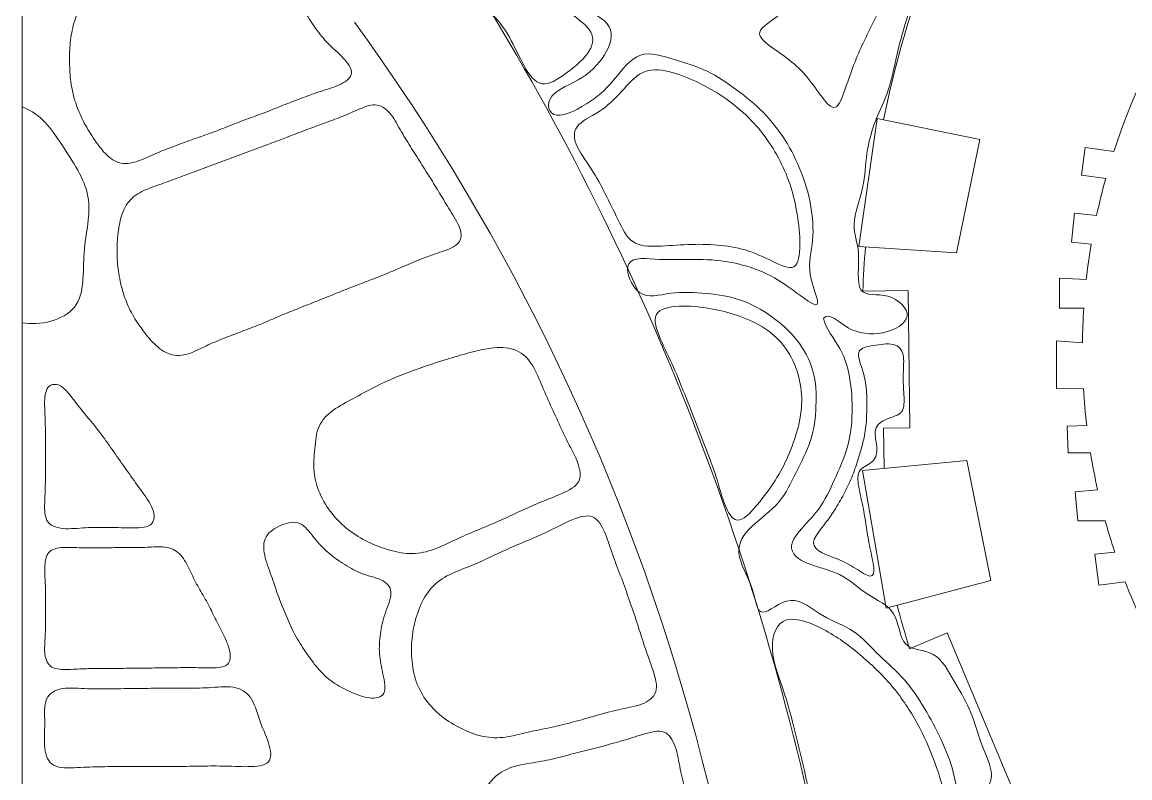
# Model space of a CAD drawing. Header units: inches. Extents: x 36 to 189, y -75 to 56.
# Drawn here: x 36.25 to 47.25, y -53.59 to -46.09 of the extents above; entities that cross this region are included whole.
import ezdxf

# ---------------------------------------------------------------- set-up
doc = ezdxf.new("R2010")
doc.units = ezdxf.units.IN
for name, color, linetype, lineweight in [('01_ORIGINAL_CAD', 7, 'Continuous', 20), ('02_APPROVED_PDF_OUTLINES', 7, 'Continuous', 15), ('04_APPROVED_PERIMETER', 7, 'Continuous', 15), ('10_EXTENSION_MASSES', 7, 'Continuous', 15), ('15_NEIGHBOURHOOD_CIRCULATION', 7, 'Continuous', 13)]:
    doc.layers.add(name, color=color, linetype=linetype, lineweight=lineweight)

# ---------------------------------------------------------------- blocks, each defined once
blk = doc.blocks.new('OPTION_07_SCALES')
at = {"layer": '01_ORIGINAL_CAD'}
blk.add_line((36.248, 17.906), (36.248, 55.9), dxfattribs=at)
for points in [[(44.283, 37.084, 0.090917), (40.931, 45.968, -0.652582), (40.931, 49.011, -0.158741), (45.004, 48.425, -0.098355), (47.824, 46.203), (47.755, 46.078)], [(47.087, 44.63, -0.062406), (47.763, 46.073), (45.572, 47.29, 0.058367), (44.801, 44.944, 0.058367)], [(46.916, 43.993, -0.01479), (47.006, 44.362, -0.01479)], [(44.621, 43.68, 0.010358), (44.595, 43.241)], [(46.813, 43.357, -0.013879), (46.862, 43.709)], [(46.775, 42.728, -0.013523), (46.789, 43.074, -0.013523)], [(46.818, 41.908, -0.014342), (46.786, 42.274)], [(46.926, 41.27, -0.014645), (46.856, 41.638)], [(47.096, 40.651, -0.012679), (47.002, 40.962)], [(48.142, 39.35), (48.13, 39.649), (47.57, 39.561, -0.034306), (47.2, 40.358, -0.034306)], [(44.936, 40.124, 0.010564), (45.059, 39.693, 0.010564)]]:
    blk.add_lwpolyline(points, format="xyb", dxfattribs=at)
for points in [[(45.757, 44.748), (44.738, 44.957), (44.556, 43.684), (45.524, 43.622)], [(45.629, 41.562), (44.593, 41.461), (44.828, 40.095), (45.865, 40.369)]]:
    blk.add_lwpolyline(points, close=True, dxfattribs=at)
for points in [[(47.087, 44.63), (46.802, 44.667), (46.766, 44.393), (47.006, 44.362)], [(46.916, 43.993), (46.696, 44.016), (46.666, 43.73), (46.862, 43.709)], [(46.813, 43.357), (46.546, 43.371), (46.546, 43.074), (46.789, 43.074)], [(45.044, 43.247), (44.595, 43.241)], [(44.807, 41.482), (44.799, 41.881), (45.061, 41.886), (45.044, 43.247)], [(46.775, 42.728), (46.519, 42.748), (46.519, 42.277), (46.786, 42.274)], [(46.818, 41.908), (46.625, 41.902), (46.633, 41.638), (46.856, 41.638)], [(46.926, 41.27), (46.702, 41.249), (46.728, 40.961), (47.002, 40.962)], [(47.096, 40.651), (46.9, 40.63)], [(46.9, 40.63), (46.939, 40.324), (47.2, 40.358)], [(46.075, 38.317), (45.433, 39.849), (45.059, 39.693)]]:
    blk.add_lwpolyline(points, dxfattribs=at)
blk.add_arc((22.064, 33.195), 21.619, 354.0583, 36.0319, dxfattribs=at)
at = {"layer": '02_APPROVED_PDF_OUTLINES'}
for points, knots in [([(42.582, 48.458), (42.545, 48.503), (42.542, 48.59), (42.567, 48.653), (42.591, 48.715), (42.643, 48.754), (42.712, 48.763), (42.781, 48.772), (42.868, 48.753), (42.951, 48.738), (43.034, 48.723), (43.112, 48.713), (43.19, 48.701), (43.268, 48.689), (43.344, 48.675), (43.421, 48.659), (43.497, 48.643), (43.573, 48.626), (43.649, 48.606), (43.725, 48.587), (43.799, 48.566), (43.874, 48.543), (43.948, 48.521), (44.022, 48.497), (44.095, 48.472), (44.169, 48.446), (44.242, 48.419), (44.313, 48.389), (44.385, 48.36), (44.456, 48.327), (44.525, 48.292), (44.595, 48.257), (44.663, 48.219), (44.731, 48.178), (44.799, 48.138), (44.866, 48.095), (44.926, 48.044), (44.987, 47.994), (45.042, 47.936), (45.086, 47.871), (45.129, 47.806), (45.162, 47.734), (45.183, 47.659), (45.204, 47.584), (45.214, 47.505), (45.216, 47.427), (45.218, 47.349), (45.213, 47.271), (45.202, 47.193), (45.191, 47.115), (45.173, 47.038), (45.152, 46.963), (45.132, 46.888), (45.107, 46.814), (45.08, 46.741), (45.053, 46.668), (45.025, 46.596), (44.994, 46.524), (44.963, 46.453), (44.931, 46.382), (44.897, 46.311), (44.863, 46.241), (44.827, 46.171), (44.792, 46.101), (44.757, 46.03), (44.723, 45.96), (44.688, 45.89), (44.653, 45.82), (44.618, 45.749), (44.586, 45.679), (44.554, 45.609), (44.524, 45.54), (44.496, 45.464), (44.468, 45.389), (44.441, 45.309), (44.414, 45.232), (44.387, 45.155), (44.359, 45.082), (44.322, 45.069), (44.286, 45.055), (44.241, 45.102), (44.194, 45.163), (44.146, 45.224), (44.096, 45.3), (44.043, 45.365), (43.99, 45.43), (43.933, 45.484), (43.867, 45.536), (43.8, 45.587), (43.724, 45.637), (43.664, 45.682), (43.604, 45.728), (43.56, 45.771), (43.571, 45.814), (43.583, 45.857), (43.651, 45.9), (43.718, 45.95), (43.785, 46), (43.851, 46.057), (43.907, 46.117), (43.963, 46.178), (44.009, 46.242), (44.051, 46.309), (44.092, 46.376), (44.128, 46.446), (44.158, 46.517), (44.189, 46.589), (44.213, 46.663), (44.233, 46.739), (44.252, 46.815), (44.266, 46.892), (44.274, 46.973), (44.281, 47.053), (44.282, 47.136), (44.276, 47.217), (44.27, 47.298), (44.257, 47.376), (44.238, 47.452), (44.218, 47.528), (44.193, 47.601), (44.16, 47.672), (44.127, 47.743), (44.087, 47.81), (44.04, 47.875), (43.992, 47.94), (43.938, 48.001), (43.877, 48.055), (43.817, 48.109), (43.752, 48.155), (43.684, 48.196), (43.616, 48.236), (43.546, 48.271), (43.474, 48.3), (43.402, 48.329), (43.328, 48.353), (43.253, 48.371), (43.177, 48.39), (43.099, 48.402), (43.017, 48.408), (42.935, 48.413), (42.848, 48.412), (42.769, 48.412), (42.69, 48.412), (42.619, 48.414), (42.582, 48.458)], [0, 0, 0, 0, 0.020833, 0.020833, 0.020833, 0.041667, 0.041667, 0.041667, 0.0625, 0.0625, 0.0625, 0.083333, 0.083333, 0.083333, 0.104167, 0.104167, 0.104167, 0.125, 0.125, 0.125, 0.145833, 0.145833, 0.145833, 0.166667, 0.166667, 0.166667, 0.1875, 0.1875, 0.1875, 0.208333, 0.208333, 0.208333, 0.229167, 0.229167, 0.229167, 0.25, 0.25, 0.25, 0.270833, 0.270833, 0.270833, 0.291667, 0.291667, 0.291667, 0.3125, 0.3125, 0.3125, 0.333333, 0.333333, 0.333333, 0.354167, 0.354167, 0.354167, 0.375, 0.375, 0.375, 0.395833, 0.395833, 0.395833, 0.416667, 0.416667, 0.416667, 0.4375, 0.4375, 0.4375, 0.458333, 0.458333, 0.458333, 0.479167, 0.479167, 0.479167, 0.5, 0.5, 0.5, 0.520833, 0.520833, 0.520833, 0.541667, 0.541667, 0.541667, 0.5625, 0.5625, 0.5625, 0.583333, 0.583333, 0.583333, 0.604167, 0.604167, 0.604167, 0.625, 0.625, 0.625, 0.645833, 0.645833, 0.645833, 0.666667, 0.666667, 0.666667, 0.6875, 0.6875, 0.6875, 0.708333, 0.708333, 0.708333, 0.729167, 0.729167, 0.729167, 0.75, 0.75, 0.75, 0.770833, 0.770833, 0.770833, 0.791667, 0.791667, 0.791667, 0.8125, 0.8125, 0.8125, 0.833333, 0.833333, 0.833333, 0.854167, 0.854167, 0.854167, 0.875, 0.875, 0.875, 0.895833, 0.895833, 0.895833, 0.916667, 0.916667, 0.916667, 0.9375, 0.9375, 0.9375, 0.958333, 0.958333, 0.958333, 0.979167, 0.979167, 0.979167, 1, 1, 1, 1]), ([(40.291, 46.567), (40.312, 46.608), (40.416, 46.606), (40.521, 46.609), (40.627, 46.612), (40.733, 46.619), (40.835, 46.64), (40.937, 46.661), (41.036, 46.696), (41.11, 46.68), (41.185, 46.663), (41.235, 46.594), (41.283, 46.513), (41.332, 46.431), (41.378, 46.337), (41.436, 46.255), (41.495, 46.172), (41.565, 46.101), (41.649, 46.034), (41.732, 45.968), (41.829, 45.906), (41.878, 45.839), (41.926, 45.773), (41.926, 45.702), (41.879, 45.628), (41.833, 45.553), (41.741, 45.474), (41.652, 45.408), (41.564, 45.342), (41.479, 45.288), (41.408, 45.301), (41.338, 45.313), (41.281, 45.39), (41.231, 45.48), (41.181, 45.57), (41.136, 45.672), (41.086, 45.763), (41.035, 45.854), (40.977, 45.934), (40.904, 45.997), (40.831, 46.059), (40.742, 46.104), (40.654, 46.162), (40.566, 46.22), (40.48, 46.29), (40.406, 46.367), (40.332, 46.444), (40.27, 46.527), (40.291, 46.567)], [0, 0, 0, 0, 0.0625, 0.0625, 0.0625, 0.125, 0.125, 0.125, 0.1875, 0.1875, 0.1875, 0.25, 0.25, 0.25, 0.3125, 0.3125, 0.3125, 0.375, 0.375, 0.375, 0.4375, 0.4375, 0.4375, 0.5, 0.5, 0.5, 0.5625, 0.5625, 0.5625, 0.625, 0.625, 0.625, 0.6875, 0.6875, 0.6875, 0.75, 0.75, 0.75, 0.8125, 0.8125, 0.8125, 0.875, 0.875, 0.875, 0.9375, 0.9375, 0.9375, 1, 1, 1, 1]), ([(42.435, 45.423), (42.515, 45.452), (42.61, 45.439), (42.701, 45.413), (42.793, 45.388), (42.881, 45.351), (42.966, 45.31), (43.05, 45.269), (43.13, 45.224), (43.208, 45.171), (43.286, 45.118), (43.361, 45.057), (43.432, 44.991), (43.502, 44.924), (43.568, 44.851), (43.625, 44.774), (43.682, 44.698), (43.731, 44.617), (43.773, 44.534), (43.816, 44.451), (43.852, 44.364), (43.88, 44.277), (43.908, 44.19), (43.927, 44.102), (43.943, 44.005), (43.959, 43.908), (43.971, 43.802), (43.97, 43.703), (43.97, 43.604), (43.957, 43.51), (43.91, 43.484), (43.863, 43.458), (43.782, 43.498), (43.696, 43.54), (43.61, 43.581), (43.519, 43.623), (43.428, 43.651), (43.337, 43.678), (43.245, 43.691), (43.151, 43.699), (43.056, 43.707), (42.958, 43.709), (42.858, 43.705), (42.758, 43.702), (42.655, 43.691), (42.559, 43.688), (42.464, 43.685), (42.376, 43.688), (42.311, 43.734), (42.246, 43.78), (42.204, 43.867), (42.162, 43.954), (42.121, 44.041), (42.079, 44.126), (42.037, 44.209), (41.995, 44.292), (41.952, 44.372), (41.898, 44.456), (41.844, 44.539), (41.779, 44.626), (41.749, 44.701), (41.719, 44.777), (41.724, 44.842), (41.776, 44.895), (41.828, 44.948), (41.926, 44.989), (42.008, 45.047), (42.091, 45.105), (42.158, 45.18), (42.224, 45.252), (42.29, 45.325), (42.356, 45.395), (42.435, 45.423)], [0, 0, 0, 0, 0.041667, 0.041667, 0.041667, 0.083333, 0.083333, 0.083333, 0.125, 0.125, 0.125, 0.166667, 0.166667, 0.166667, 0.208333, 0.208333, 0.208333, 0.25, 0.25, 0.25, 0.291667, 0.291667, 0.291667, 0.333333, 0.333333, 0.333333, 0.375, 0.375, 0.375, 0.416667, 0.416667, 0.416667, 0.458333, 0.458333, 0.458333, 0.5, 0.5, 0.5, 0.541667, 0.541667, 0.541667, 0.583333, 0.583333, 0.583333, 0.625, 0.625, 0.625, 0.666667, 0.666667, 0.666667, 0.708333, 0.708333, 0.708333, 0.75, 0.75, 0.75, 0.791667, 0.791667, 0.791667, 0.833333, 0.833333, 0.833333, 0.875, 0.875, 0.875, 0.916667, 0.916667, 0.916667, 0.958333, 0.958333, 0.958333, 1, 1, 1, 1]), ([(42.545, 43.011), (42.576, 43.068), (42.671, 43.088), (42.771, 43.093), (42.87, 43.097), (42.974, 43.086), (43.069, 43.07), (43.165, 43.054), (43.252, 43.033), (43.339, 43.004), (43.426, 42.975), (43.512, 42.939), (43.593, 42.89), (43.673, 42.84), (43.748, 42.777), (43.807, 42.704), (43.865, 42.63), (43.909, 42.546), (43.939, 42.457), (43.969, 42.368), (43.986, 42.275), (43.988, 42.182), (43.99, 42.088), (43.977, 41.994), (43.955, 41.903), (43.933, 41.812), (43.902, 41.723), (43.867, 41.638), (43.831, 41.553), (43.791, 41.471), (43.742, 41.392), (43.694, 41.312), (43.637, 41.233), (43.571, 41.152), (43.505, 41.07), (43.43, 40.984), (43.37, 40.971), (43.311, 40.958), (43.269, 41.018), (43.233, 41.102), (43.198, 41.187), (43.17, 41.297), (43.139, 41.396), (43.108, 41.495), (43.074, 41.583), (43.039, 41.672), (43.004, 41.762), (42.969, 41.854), (42.933, 41.946), (42.898, 42.037), (42.862, 42.129), (42.826, 42.219), (42.79, 42.31), (42.755, 42.398), (42.714, 42.489), (42.673, 42.58), (42.626, 42.673), (42.586, 42.767), (42.546, 42.86), (42.513, 42.954), (42.545, 43.011)], [0, 0, 0, 0, 0.05, 0.05, 0.05, 0.1, 0.1, 0.1, 0.15, 0.15, 0.15, 0.2, 0.2, 0.2, 0.25, 0.25, 0.25, 0.3, 0.3, 0.3, 0.35, 0.35, 0.35, 0.4, 0.4, 0.4, 0.45, 0.45, 0.45, 0.5, 0.5, 0.5, 0.55, 0.55, 0.55, 0.6, 0.6, 0.6, 0.65, 0.65, 0.65, 0.7, 0.7, 0.7, 0.75, 0.75, 0.75, 0.8, 0.8, 0.8, 0.85, 0.85, 0.85, 0.9, 0.9, 0.9, 0.95, 0.95, 0.95, 1, 1, 1, 1]), ([(44.56, 42.645), (44.578, 42.679), (44.633, 42.692), (44.699, 42.703), (44.765, 42.714), (44.841, 42.725), (44.896, 42.712), (44.95, 42.699), (44.982, 42.664), (44.994, 42.611), (45.006, 42.558), (44.998, 42.486), (44.996, 42.417), (44.995, 42.347), (44.999, 42.28), (45.003, 42.213), (45.006, 42.146), (45.009, 42.081), (44.98, 42.043), (44.951, 42.006), (44.89, 41.996), (44.835, 41.974), (44.781, 41.953), (44.734, 41.92), (44.721, 41.865), (44.709, 41.81), (44.732, 41.735), (44.734, 41.675), (44.737, 41.616), (44.718, 41.574), (44.68, 41.543), (44.642, 41.512), (44.583, 41.493), (44.559, 41.45), (44.535, 41.408), (44.546, 41.342), (44.559, 41.276), (44.572, 41.209), (44.588, 41.143), (44.6, 41.079), (44.612, 41.015), (44.622, 40.953), (44.631, 40.89), (44.641, 40.828), (44.651, 40.765), (44.665, 40.696), (44.679, 40.628), (44.697, 40.553), (44.703, 40.499), (44.708, 40.445), (44.7, 40.411), (44.667, 40.414), (44.635, 40.417), (44.577, 40.457), (44.52, 40.491), (44.463, 40.526), (44.408, 40.556), (44.347, 40.581), (44.287, 40.606), (44.221, 40.627), (44.174, 40.654), (44.127, 40.682), (44.099, 40.718), (44.108, 40.762), (44.117, 40.806), (44.162, 40.859), (44.203, 40.912), (44.243, 40.964), (44.279, 41.016), (44.313, 41.068), (44.346, 41.121), (44.377, 41.173), (44.406, 41.227), (44.434, 41.281), (44.461, 41.336), (44.484, 41.393), (44.507, 41.449), (44.527, 41.507), (44.546, 41.565), (44.565, 41.623), (44.582, 41.682), (44.596, 41.742), (44.611, 41.801), (44.622, 41.862), (44.628, 41.924), (44.633, 41.987), (44.633, 42.052), (44.634, 42.117), (44.634, 42.181), (44.635, 42.245), (44.626, 42.309), (44.618, 42.372), (44.599, 42.435), (44.58, 42.495), (44.561, 42.554), (44.542, 42.61), (44.56, 42.645)], [0, 0, 0, 0, 0.03125, 0.03125, 0.03125, 0.0625, 0.0625, 0.0625, 0.09375, 0.09375, 0.09375, 0.125, 0.125, 0.125, 0.15625, 0.15625, 0.15625, 0.1875, 0.1875, 0.1875, 0.21875, 0.21875, 0.21875, 0.25, 0.25, 0.25, 0.28125, 0.28125, 0.28125, 0.3125, 0.3125, 0.3125, 0.34375, 0.34375, 0.34375, 0.375, 0.375, 0.375, 0.40625, 0.40625, 0.40625, 0.4375, 0.4375, 0.4375, 0.46875, 0.46875, 0.46875, 0.5, 0.5, 0.5, 0.53125, 0.53125, 0.53125, 0.5625, 0.5625, 0.5625, 0.59375, 0.59375, 0.59375, 0.625, 0.625, 0.625, 0.65625, 0.65625, 0.65625, 0.6875, 0.6875, 0.6875, 0.71875, 0.71875, 0.71875, 0.75, 0.75, 0.75, 0.78125, 0.78125, 0.78125, 0.8125, 0.8125, 0.8125, 0.84375, 0.84375, 0.84375, 0.875, 0.875, 0.875, 0.90625, 0.90625, 0.90625, 0.9375, 0.9375, 0.9375, 0.96875, 0.96875, 0.96875, 1, 1, 1, 1]), ([(43.838, 39.978), (43.939, 40.007), (44.092, 39.947), (44.227, 39.872), (44.362, 39.798), (44.478, 39.71), (44.588, 39.615), (44.698, 39.521), (44.802, 39.42), (44.894, 39.309), (44.986, 39.198), (45.066, 39.077), (45.135, 38.952), (45.203, 38.827), (45.261, 38.697), (45.31, 38.564), (45.358, 38.431), (45.398, 38.293), (45.431, 38.156), (45.463, 38.019), (45.488, 37.881), (45.486, 37.742), (45.485, 37.602), (45.458, 37.46), (45.429, 37.32), (45.401, 37.18), (45.37, 37.042), (45.318, 36.909), (45.266, 36.775), (45.193, 36.647), (45.095, 36.543), (44.998, 36.438), (44.876, 36.358), (44.764, 36.373), (44.652, 36.387), (44.551, 36.496), (44.478, 36.627), (44.405, 36.758), (44.361, 36.911), (44.324, 37.059), (44.287, 37.208), (44.257, 37.351), (44.228, 37.496), (44.198, 37.641), (44.17, 37.788), (44.139, 37.935), (44.108, 38.081), (44.074, 38.227), (44.04, 38.373), (44.006, 38.519), (43.971, 38.665), (43.937, 38.808), (43.902, 38.951), (43.867, 39.092), (43.818, 39.241), (43.769, 39.391), (43.705, 39.55), (43.697, 39.689), (43.689, 39.828), (43.737, 39.948), (43.838, 39.978)], [0, 0, 0, 0, 0.05, 0.05, 0.05, 0.1, 0.1, 0.1, 0.15, 0.15, 0.15, 0.2, 0.2, 0.2, 0.25, 0.25, 0.25, 0.3, 0.3, 0.3, 0.35, 0.35, 0.35, 0.4, 0.4, 0.4, 0.45, 0.45, 0.45, 0.5, 0.5, 0.5, 0.55, 0.55, 0.55, 0.6, 0.6, 0.6, 0.65, 0.65, 0.65, 0.7, 0.7, 0.7, 0.75, 0.75, 0.75, 0.8, 0.8, 0.8, 0.85, 0.85, 0.85, 0.9, 0.9, 0.9, 0.95, 0.95, 0.95, 1, 1, 1, 1])]:
    blk.add_open_spline(points, degree=3, knots=knots, dxfattribs=at)
at = {"layer": '04_APPROVED_PERIMETER'}
blk.add_open_spline([(44.204, 42.975), (44.224, 42.865), (44.31, 42.774), (44.367, 42.673), (44.425, 42.571), (44.453, 42.459), (44.47, 42.343), (44.487, 42.228), (44.493, 42.11), (44.487, 41.995), (44.482, 41.88), (44.464, 41.769), (44.429, 41.656), (44.394, 41.544), (44.341, 41.43), (44.294, 41.329), (44.247, 41.227), (44.206, 41.137), (44.126, 41.04), (44.045, 40.942), (43.926, 40.836), (43.895, 40.75), (43.864, 40.664), (43.922, 40.597), (44.02, 40.552), (44.118, 40.506), (44.256, 40.481), (44.364, 40.428), (44.473, 40.375), (44.551, 40.294), (44.644, 40.233), (44.737, 40.172), (44.844, 40.132), (44.9, 40.04), (44.955, 39.948), (44.959, 39.804), (45.021, 39.739), (45.083, 39.674), (45.202, 39.687), (45.293, 39.637), (45.383, 39.586), (45.446, 39.471), (45.506, 39.364), (45.567, 39.258), (45.626, 39.16), (45.668, 39.057), (45.711, 38.954), (45.736, 38.845), (45.78, 38.731), (45.824, 38.616), (45.887, 38.495), (45.87, 38.401), (45.853, 38.307), (45.756, 38.239), (45.722, 38.158), (45.689, 38.077), (45.718, 37.984), (45.771, 37.884), (45.823, 37.784), (45.9, 37.678), (45.962, 37.576), (46.024, 37.474), (46.072, 37.376), (46.127, 37.276), (46.182, 37.176), (46.244, 37.073), (46.308, 36.975), (46.373, 36.877), (46.441, 36.783), (46.512, 36.692), (46.582, 36.601), (46.655, 36.512), (46.724, 36.417), (46.793, 36.322), (46.858, 36.22), (46.928, 36.127), (46.998, 36.035), (47.074, 35.952), (47.173, 35.951), (47.272, 35.949), (47.394, 36.028), (47.511, 36.069), (47.627, 36.109), (47.737, 36.11), (47.849, 36.123), (47.962, 36.136), (48.075, 36.16), (48.195, 36.166), (48.314, 36.172), (48.439, 36.16), (48.549, 36.147), (48.659, 36.135), (48.755, 36.122), (48.882, 36.101), (49.008, 36.08), (49.165, 36.051), (49.211, 35.988), (49.257, 35.926), (49.191, 35.83), (49.109, 35.735), (49.027, 35.641), (48.928, 35.547), (48.828, 35.508), (48.728, 35.468), (48.626, 35.481), (48.524, 35.524), (48.421, 35.567), (48.316, 35.639), (48.209, 35.696), (48.102, 35.753), (47.993, 35.794), (47.889, 35.77), (47.784, 35.746), (47.685, 35.656), (47.58, 35.646), (47.475, 35.637), (47.363, 35.708), (47.254, 35.76), (47.144, 35.811), (47.037, 35.843), (46.924, 35.878), (46.812, 35.913), (46.694, 35.951), (46.653, 36.026), (46.612, 36.102), (46.646, 36.215), (46.608, 36.315), (46.57, 36.416), (46.459, 36.503), (46.381, 36.596), (46.302, 36.689), (46.256, 36.787), (46.198, 36.885), (46.141, 36.984), (46.072, 37.084), (46.011, 37.184), (45.951, 37.284), (45.899, 37.386), (45.844, 37.488), (45.79, 37.59), (45.732, 37.693), (45.684, 37.799), (45.636, 37.905), (45.597, 38.013), (45.569, 38.126), (45.54, 38.238), (45.521, 38.355), (45.492, 38.468), (45.462, 38.58), (45.421, 38.687), (45.372, 38.792), (45.324, 38.897), (45.267, 39), (45.208, 39.1), (45.148, 39.2), (45.084, 39.298), (45.008, 39.383), (44.932, 39.469), (44.843, 39.542), (44.759, 39.625), (44.674, 39.708), (44.594, 39.802), (44.501, 39.865), (44.408, 39.927), (44.303, 39.959), (44.197, 40.022), (44.092, 40.086), (43.987, 40.181), (43.879, 40.173), (43.77, 40.164), (43.658, 40.051), (43.599, 40.054), (43.539, 40.058), (43.533, 40.177), (43.492, 40.298), (43.45, 40.418), (43.374, 40.539), (43.365, 40.641), (43.355, 40.744), (43.411, 40.828), (43.493, 40.906), (43.574, 40.984), (43.68, 41.056), (43.757, 41.145), (43.833, 41.234), (43.88, 41.339), (43.932, 41.443), (43.984, 41.547), (44.041, 41.651), (44.076, 41.761), (44.112, 41.87), (44.125, 41.987), (44.129, 42.103), (44.134, 42.22), (44.13, 42.337), (44.099, 42.449), (44.068, 42.56), (44.011, 42.665), (43.94, 42.756), (43.868, 42.847), (43.783, 42.923), (43.687, 42.991), (43.592, 43.058), (43.487, 43.117), (43.378, 43.154), (43.27, 43.192), (43.159, 43.208), (43.042, 43.219), (42.925, 43.23), (42.802, 43.236), (42.687, 43.221), (42.572, 43.205), (42.464, 43.169), (42.379, 43.229), (42.293, 43.289), (42.231, 43.446), (42.271, 43.515), (42.31, 43.584), (42.452, 43.565), (42.577, 43.558), (42.703, 43.552), (42.812, 43.558), (42.925, 43.558), (43.038, 43.558), (43.156, 43.551), (43.272, 43.53), (43.388, 43.51), (43.503, 43.475), (43.606, 43.43), (43.709, 43.384), (43.799, 43.326), (43.902, 43.252), (44.004, 43.177), (44.12, 43.085), (44.142, 43.112), (44.164, 43.139), (44.092, 43.285), (44.072, 43.409), (44.053, 43.533), (44.085, 43.635), (44.096, 43.747), (44.107, 43.86), (44.097, 43.983), (44.076, 44.099), (44.055, 44.215), (44.022, 44.324), (43.98, 44.43), (43.937, 44.537), (43.885, 44.643), (43.823, 44.741), (43.761, 44.84), (43.688, 44.932), (43.607, 45.015), (43.526, 45.097), (43.436, 45.169), (43.342, 45.239), (43.249, 45.309), (43.151, 45.377), (43.048, 45.426), (42.945, 45.475), (42.837, 45.505), (42.722, 45.541), (42.608, 45.576), (42.486, 45.618), (42.386, 45.584), (42.286, 45.55), (42.207, 45.44), (42.134, 45.352), (42.062, 45.265), (41.998, 45.201), (41.892, 45.128), (41.786, 45.056), (41.639, 44.976), (41.555, 44.988), (41.471, 45), (41.45, 45.104), (41.507, 45.177), (41.565, 45.251), (41.7, 45.295), (41.809, 45.364), (41.918, 45.433), (42, 45.528), (42.051, 45.625), (42.101, 45.722), (42.119, 45.821), (42.057, 45.897), (41.996, 45.973), (41.853, 46.025), (41.754, 46.1), (41.654, 46.174), (41.596, 46.27), (41.534, 46.363), (41.472, 46.455), (41.407, 46.544), (41.366, 46.663), (41.325, 46.783), (41.31, 46.932), (41.25, 46.944), (41.19, 46.957), (41.086, 46.831), (40.978, 46.791), (40.87, 46.75), (40.758, 46.795), (40.637, 46.793), (40.516, 46.792), (40.386, 46.744), (40.28, 46.753), (40.173, 46.763), (40.091, 46.828), (40.039, 46.927), (39.987, 47.025), (39.967, 47.156), (39.956, 47.275), (39.945, 47.394), (39.945, 47.501), (39.954, 47.615), (39.964, 47.729), (39.983, 47.849), (40.014, 47.962), (40.045, 48.075), (40.087, 48.181), (40.144, 48.281), (40.201, 48.382), (40.273, 48.476), (40.357, 48.557), (40.44, 48.638), (40.534, 48.705), (40.635, 48.763), (40.736, 48.82), (40.843, 48.867), (40.952, 48.906), (41.062, 48.944), (41.174, 48.974), (41.287, 49.001), (41.4, 49.029), (41.514, 49.054), (41.629, 49.071), (41.744, 49.087), (41.86, 49.093), (41.976, 49.096), (42.092, 49.099), (42.209, 49.099), (42.325, 49.096), (42.441, 49.093), (42.557, 49.088), (42.673, 49.078), (42.789, 49.069), (42.905, 49.056), (43.019, 49.036), (43.134, 49.016), (43.247, 48.99), (43.36, 48.964), (43.474, 48.937), (43.587, 48.911), (43.701, 48.887), (43.815, 48.862), (43.929, 48.839), (44.039, 48.805), (44.15, 48.77), (44.257, 48.724), (44.365, 48.679), (44.472, 48.635), (44.58, 48.592), (44.689, 48.551), (44.798, 48.509), (44.907, 48.468), (45.011, 48.416), (45.115, 48.365), (45.213, 48.303), (45.312, 48.242), (45.412, 48.181), (45.512, 48.122), (45.613, 48.064), (45.713, 48.006), (45.814, 47.948), (45.911, 47.883), (46.007, 47.818), (46.1, 47.746), (46.194, 47.678), (46.287, 47.61), (46.382, 47.546), (46.475, 47.475), (46.568, 47.404), (46.66, 47.325), (46.745, 47.249), (46.831, 47.173), (46.91, 47.1), (47, 47.02), (47.09, 46.941), (47.19, 46.855), (47.267, 46.778), (47.345, 46.701), (47.401, 46.634), (47.492, 46.54), (47.583, 46.446), (47.71, 46.325), (47.741, 46.252), (47.771, 46.178), (47.706, 46.152), (47.613, 46.187), (47.519, 46.221), (47.397, 46.316), (47.29, 46.382), (47.184, 46.449), (47.093, 46.487), (46.994, 46.538), (46.895, 46.588), (46.788, 46.652), (46.685, 46.713), (46.581, 46.773), (46.481, 46.83), (46.381, 46.883), (46.281, 46.935), (46.18, 46.983), (46.077, 47.045), (45.974, 47.107), (45.869, 47.184), (45.768, 47.232), (45.666, 47.281), (45.569, 47.301), (45.507, 47.233), (45.446, 47.165), (45.421, 47.009), (45.383, 46.888), (45.346, 46.766), (45.297, 46.681), (45.251, 46.579), (45.205, 46.477), (45.161, 46.36), (45.124, 46.247), (45.086, 46.134), (45.054, 46.025), (45.022, 45.916), (44.99, 45.807), (44.958, 45.697), (44.931, 45.581), (44.904, 45.464), (44.881, 45.342), (44.846, 45.236), (44.811, 45.13), (44.763, 45.041), (44.723, 44.938), (44.683, 44.835), (44.651, 44.718), (44.635, 44.607), (44.619, 44.496), (44.619, 44.39), (44.592, 44.269), (44.566, 44.148), (44.513, 44.012), (44.508, 43.908), (44.502, 43.805), (44.545, 43.735), (44.552, 43.615), (44.559, 43.495), (44.531, 43.325), (44.576, 43.256), (44.621, 43.187), (44.738, 43.22), (44.844, 43.192), (44.95, 43.163), (45.044, 43.073), (45.035, 42.995), (45.025, 42.918), (44.912, 42.854), (44.793, 42.83), (44.674, 42.806), (44.548, 42.822), (44.448, 42.879), (44.348, 42.936), (44.272, 43.033), (44.204, 42.975)], degree=3, knots=[0, 0, 0, 0, 0.006369, 0.006369, 0.006369, 0.012739, 0.012739, 0.012739, 0.019108, 0.019108, 0.019108, 0.025478, 0.025478, 0.025478, 0.031847, 0.031847, 0.031847, 0.038217, 0.038217, 0.038217, 0.044586, 0.044586, 0.044586, 0.050955, 0.050955, 0.050955, 0.057325, 0.057325, 0.057325, 0.063694, 0.063694, 0.063694, 0.070064, 0.070064, 0.070064, 0.076433, 0.076433, 0.076433, 0.082803, 0.082803, 0.082803, 0.089172, 0.089172, 0.089172, 0.095541, 0.095541, 0.095541, 0.101911, 0.101911, 0.101911, 0.10828, 0.10828, 0.10828, 0.11465, 0.11465, 0.11465, 0.121019, 0.121019, 0.121019, 0.127389, 0.127389, 0.127389, 0.133758, 0.133758, 0.133758, 0.140127, 0.140127, 0.140127, 0.146497, 0.146497, 0.146497, 0.152866, 0.152866, 0.152866, 0.159236, 0.159236, 0.159236, 0.165605, 0.165605, 0.165605, 0.171975, 0.171975, 0.171975, 0.178344, 0.178344, 0.178344, 0.184713, 0.184713, 0.184713, 0.191083, 0.191083, 0.191083, 0.197452, 0.197452, 0.197452, 0.203822, 0.203822, 0.203822, 0.210191, 0.210191, 0.210191, 0.216561, 0.216561, 0.216561, 0.22293, 0.22293, 0.22293, 0.229299, 0.229299, 0.229299, 0.235669, 0.235669, 0.235669, 0.242038, 0.242038, 0.242038, 0.248408, 0.248408, 0.248408, 0.254777, 0.254777, 0.254777, 0.261146, 0.261146, 0.261146, 0.267516, 0.267516, 0.267516, 0.273885, 0.273885, 0.273885, 0.280255, 0.280255, 0.280255, 0.286624, 0.286624, 0.286624, 0.292994, 0.292994, 0.292994, 0.299363, 0.299363, 0.299363, 0.305732, 0.305732, 0.305732, 0.312102, 0.312102, 0.312102, 0.318471, 0.318471, 0.318471, 0.324841, 0.324841, 0.324841, 0.33121, 0.33121, 0.33121, 0.33758, 0.33758, 0.33758, 0.343949, 0.343949, 0.343949, 0.350318, 0.350318, 0.350318, 0.356688, 0.356688, 0.356688, 0.363057, 0.363057, 0.363057, 0.369427, 0.369427, 0.369427, 0.375796, 0.375796, 0.375796, 0.382166, 0.382166, 0.382166, 0.388535, 0.388535, 0.388535, 0.394904, 0.394904, 0.394904, 0.401274, 0.401274, 0.401274, 0.407643, 0.407643, 0.407643, 0.414013, 0.414013, 0.414013, 0.420382, 0.420382, 0.420382, 0.426752, 0.426752, 0.426752, 0.433121, 0.433121, 0.433121, 0.43949, 0.43949, 0.43949, 0.44586, 0.44586, 0.44586, 0.452229, 0.452229, 0.452229, 0.458599, 0.458599, 0.458599, 0.464968, 0.464968, 0.464968, 0.471338, 0.471338, 0.471338, 0.477707, 0.477707, 0.477707, 0.484076, 0.484076, 0.484076, 0.490446, 0.490446, 0.490446, 0.496815, 0.496815, 0.496815, 0.503185, 0.503185, 0.503185, 0.509554, 0.509554, 0.509554, 0.515924, 0.515924, 0.515924, 0.522293, 0.522293, 0.522293, 0.528662, 0.528662, 0.528662, 0.535032, 0.535032, 0.535032, 0.541401, 0.541401, 0.541401, 0.547771, 0.547771, 0.547771, 0.55414, 0.55414, 0.55414, 0.56051, 0.56051, 0.56051, 0.566879, 0.566879, 0.566879, 0.573248, 0.573248, 0.573248, 0.579618, 0.579618, 0.579618, 0.585987, 0.585987, 0.585987, 0.592357, 0.592357, 0.592357, 0.598726, 0.598726, 0.598726, 0.605096, 0.605096, 0.605096, 0.611465, 0.611465, 0.611465, 0.617834, 0.617834, 0.617834, 0.624204, 0.624204, 0.624204, 0.630573, 0.630573, 0.630573, 0.636943, 0.636943, 0.636943, 0.643312, 0.643312, 0.643312, 0.649682, 0.649682, 0.649682, 0.656051, 0.656051, 0.656051, 0.66242, 0.66242, 0.66242, 0.66879, 0.66879, 0.66879, 0.675159, 0.675159, 0.675159, 0.681529, 0.681529, 0.681529, 0.687898, 0.687898, 0.687898, 0.694268, 0.694268, 0.694268, 0.700637, 0.700637, 0.700637, 0.707006, 0.707006, 0.707006, 0.713376, 0.713376, 0.713376, 0.719745, 0.719745, 0.719745, 0.726115, 0.726115, 0.726115, 0.732484, 0.732484, 0.732484, 0.738854, 0.738854, 0.738854, 0.745223, 0.745223, 0.745223, 0.751592, 0.751592, 0.751592, 0.757962, 0.757962, 0.757962, 0.764331, 0.764331, 0.764331, 0.770701, 0.770701, 0.770701, 0.77707, 0.77707, 0.77707, 0.783439, 0.783439, 0.783439, 0.789809, 0.789809, 0.789809, 0.796178, 0.796178, 0.796178, 0.802548, 0.802548, 0.802548, 0.808917, 0.808917, 0.808917, 0.815287, 0.815287, 0.815287, 0.821656, 0.821656, 0.821656, 0.828025, 0.828025, 0.828025, 0.834395, 0.834395, 0.834395, 0.840764, 0.840764, 0.840764, 0.847134, 0.847134, 0.847134, 0.853503, 0.853503, 0.853503, 0.859873, 0.859873, 0.859873, 0.866242, 0.866242, 0.866242, 0.872611, 0.872611, 0.872611, 0.878981, 0.878981, 0.878981, 0.88535, 0.88535, 0.88535, 0.89172, 0.89172, 0.89172, 0.898089, 0.898089, 0.898089, 0.904459, 0.904459, 0.904459, 0.910828, 0.910828, 0.910828, 0.917197, 0.917197, 0.917197, 0.923567, 0.923567, 0.923567, 0.929936, 0.929936, 0.929936, 0.936306, 0.936306, 0.936306, 0.942675, 0.942675, 0.942675, 0.949045, 0.949045, 0.949045, 0.955414, 0.955414, 0.955414, 0.961783, 0.961783, 0.961783, 0.968153, 0.968153, 0.968153, 0.974522, 0.974522, 0.974522, 0.980892, 0.980892, 0.980892, 0.987261, 0.987261, 0.987261, 0.993631, 0.993631, 0.993631, 1, 1, 1, 1], dxfattribs=at)
at = {"layer": '10_EXTENSION_MASSES'}
for points, knots in [([(36.731, 45.321), (36.722, 45.385), (36.72, 45.45), (36.719, 45.515), (36.718, 45.58), (36.719, 45.646), (36.725, 45.71), (36.732, 45.775), (36.744, 45.839), (36.762, 45.903), (36.781, 45.966), (36.804, 46.029), (36.843, 46.076), (36.882, 46.123), (36.936, 46.154), (36.996, 46.175), (37.056, 46.196), (37.122, 46.207), (37.186, 46.222), (37.25, 46.237), (37.312, 46.255), (37.374, 46.272), (37.436, 46.289), (37.498, 46.305), (37.56, 46.321), (37.623, 46.336), (37.685, 46.352), (37.748, 46.369), (37.81, 46.387), (37.872, 46.405), (37.935, 46.421), (37.997, 46.438), (38.06, 46.452), (38.122, 46.468), (38.184, 46.483), (38.246, 46.499), (38.308, 46.517), (38.37, 46.535), (38.433, 46.555), (38.498, 46.575), (38.563, 46.594), (38.63, 46.614), (38.685, 46.607), (38.741, 46.6), (38.784, 46.566), (38.816, 46.515), (38.847, 46.464), (38.866, 46.395), (38.89, 46.332), (38.914, 46.269), (38.944, 46.211), (38.975, 46.154), (39.006, 46.098), (39.039, 46.043), (39.072, 45.988), (39.106, 45.933), (39.14, 45.879), (39.178, 45.828), (39.216, 45.776), (39.258, 45.728), (39.306, 45.68), (39.355, 45.633), (39.41, 45.587), (39.453, 45.538), (39.496, 45.489), (39.527, 45.436), (39.515, 45.392), (39.503, 45.348), (39.449, 45.314), (39.389, 45.287), (39.328, 45.26), (39.261, 45.241), (39.198, 45.221), (39.134, 45.2), (39.075, 45.178), (39.016, 45.155), (38.957, 45.133), (38.897, 45.11), (38.837, 45.087), (38.777, 45.063), (38.718, 45.038), (38.657, 45.015), (38.597, 44.993), (38.536, 44.971), (38.475, 44.949), (38.415, 44.926), (38.355, 44.902), (38.295, 44.879), (38.235, 44.855), (38.175, 44.832), (38.115, 44.81), (38.054, 44.787), (37.992, 44.766), (37.931, 44.745), (37.87, 44.723), (37.809, 44.7), (37.749, 44.678), (37.688, 44.655), (37.629, 44.632), (37.569, 44.606), (37.508, 44.579), (37.448, 44.55), (37.387, 44.53), (37.326, 44.511), (37.265, 44.502), (37.209, 44.518), (37.152, 44.534), (37.101, 44.577), (37.057, 44.626), (37.013, 44.675), (36.975, 44.731), (36.94, 44.786), (36.904, 44.841), (36.871, 44.896), (36.843, 44.954), (36.814, 45.012), (36.791, 45.072), (36.772, 45.133), (36.754, 45.195), (36.739, 45.257), (36.731, 45.321)], [0, 0, 0, 0, 0.025, 0.025, 0.025, 0.05, 0.05, 0.05, 0.075, 0.075, 0.075, 0.1, 0.1, 0.1, 0.125, 0.125, 0.125, 0.15, 0.15, 0.15, 0.175, 0.175, 0.175, 0.2, 0.2, 0.2, 0.225, 0.225, 0.225, 0.25, 0.25, 0.25, 0.275, 0.275, 0.275, 0.3, 0.3, 0.3, 0.325, 0.325, 0.325, 0.35, 0.35, 0.35, 0.375, 0.375, 0.375, 0.4, 0.4, 0.4, 0.425, 0.425, 0.425, 0.45, 0.45, 0.45, 0.475, 0.475, 0.475, 0.5, 0.5, 0.5, 0.525, 0.525, 0.525, 0.55, 0.55, 0.55, 0.575, 0.575, 0.575, 0.6, 0.6, 0.6, 0.625, 0.625, 0.625, 0.65, 0.65, 0.65, 0.675, 0.675, 0.675, 0.7, 0.7, 0.7, 0.725, 0.725, 0.725, 0.75, 0.75, 0.75, 0.775, 0.775, 0.775, 0.8, 0.8, 0.8, 0.825, 0.825, 0.825, 0.85, 0.85, 0.85, 0.875, 0.875, 0.875, 0.9, 0.9, 0.9, 0.925, 0.925, 0.925, 0.95, 0.95, 0.95, 0.975, 0.975, 0.975, 1, 1, 1, 1]), ([(37.216, 43.369), (37.204, 43.432), (37.195, 43.495), (37.192, 43.559), (37.188, 43.623), (37.189, 43.688), (37.193, 43.752), (37.198, 43.816), (37.207, 43.88), (37.222, 43.942), (37.237, 44.004), (37.259, 44.066), (37.295, 44.115), (37.331, 44.164), (37.38, 44.202), (37.436, 44.23), (37.492, 44.259), (37.554, 44.279), (37.614, 44.301), (37.674, 44.322), (37.733, 44.344), (37.793, 44.366), (37.852, 44.389), (37.911, 44.41), (37.971, 44.432), (38.03, 44.454), (38.09, 44.476), (38.149, 44.498), (38.209, 44.52), (38.268, 44.543), (38.327, 44.565), (38.387, 44.587), (38.446, 44.609), (38.506, 44.631), (38.565, 44.653), (38.625, 44.675), (38.684, 44.697), (38.743, 44.719), (38.803, 44.741), (38.862, 44.764), (38.921, 44.787), (38.98, 44.81), (39.04, 44.833), (39.1, 44.855), (39.16, 44.877), (39.22, 44.899), (39.28, 44.921), (39.339, 44.942), (39.398, 44.966), (39.458, 44.989), (39.517, 45.015), (39.577, 45.041), (39.638, 45.067), (39.698, 45.094), (39.752, 45.092), (39.807, 45.09), (39.854, 45.059), (39.895, 45.013), (39.935, 44.966), (39.968, 44.905), (40.001, 44.846), (40.034, 44.788), (40.068, 44.733), (40.102, 44.679), (40.136, 44.625), (40.17, 44.571), (40.205, 44.516), (40.239, 44.462), (40.274, 44.407), (40.308, 44.353), (40.342, 44.298), (40.375, 44.244), (40.408, 44.189), (40.442, 44.134), (40.475, 44.078), (40.511, 44.02), (40.547, 43.962), (40.586, 43.901), (40.6, 43.846), (40.615, 43.791), (40.604, 43.742), (40.566, 43.707), (40.527, 43.671), (40.46, 43.65), (40.396, 43.629), (40.332, 43.607), (40.271, 43.585), (40.212, 43.562), (40.152, 43.539), (40.095, 43.514), (40.037, 43.489), (39.979, 43.464), (39.921, 43.439), (39.862, 43.414), (39.804, 43.39), (39.745, 43.368), (39.686, 43.345), (39.627, 43.322), (39.568, 43.3), (39.508, 43.277), (39.449, 43.254), (39.39, 43.23), (39.331, 43.206), (39.272, 43.183), (39.213, 43.159), (39.154, 43.135), (39.095, 43.112), (39.036, 43.089), (38.978, 43.065), (38.919, 43.042), (38.86, 43.019), (38.802, 42.994), (38.743, 42.969), (38.685, 42.943), (38.627, 42.919), (38.568, 42.895), (38.509, 42.872), (38.45, 42.85), (38.39, 42.827), (38.331, 42.805), (38.271, 42.782), (38.212, 42.759), (38.154, 42.735), (38.095, 42.708), (38.037, 42.68), (37.979, 42.649), (37.919, 42.628), (37.86, 42.607), (37.798, 42.597), (37.74, 42.61), (37.682, 42.623), (37.627, 42.658), (37.578, 42.702), (37.53, 42.745), (37.489, 42.796), (37.45, 42.848), (37.411, 42.9), (37.375, 42.953), (37.344, 43.009), (37.313, 43.065), (37.287, 43.123), (37.265, 43.184), (37.244, 43.244), (37.228, 43.307), (37.216, 43.369)], [0, 0, 0, 0, 0.020833, 0.020833, 0.020833, 0.041667, 0.041667, 0.041667, 0.0625, 0.0625, 0.0625, 0.083333, 0.083333, 0.083333, 0.104167, 0.104167, 0.104167, 0.125, 0.125, 0.125, 0.145833, 0.145833, 0.145833, 0.166667, 0.166667, 0.166667, 0.1875, 0.1875, 0.1875, 0.208333, 0.208333, 0.208333, 0.229167, 0.229167, 0.229167, 0.25, 0.25, 0.25, 0.270833, 0.270833, 0.270833, 0.291667, 0.291667, 0.291667, 0.3125, 0.3125, 0.3125, 0.333333, 0.333333, 0.333333, 0.354167, 0.354167, 0.354167, 0.375, 0.375, 0.375, 0.395833, 0.395833, 0.395833, 0.416667, 0.416667, 0.416667, 0.4375, 0.4375, 0.4375, 0.458333, 0.458333, 0.458333, 0.479167, 0.479167, 0.479167, 0.5, 0.5, 0.5, 0.520833, 0.520833, 0.520833, 0.541667, 0.541667, 0.541667, 0.5625, 0.5625, 0.5625, 0.583333, 0.583333, 0.583333, 0.604167, 0.604167, 0.604167, 0.625, 0.625, 0.625, 0.645833, 0.645833, 0.645833, 0.666667, 0.666667, 0.666667, 0.6875, 0.6875, 0.6875, 0.708333, 0.708333, 0.708333, 0.729167, 0.729167, 0.729167, 0.75, 0.75, 0.75, 0.770833, 0.770833, 0.770833, 0.791667, 0.791667, 0.791667, 0.8125, 0.8125, 0.8125, 0.833333, 0.833333, 0.833333, 0.854167, 0.854167, 0.854167, 0.875, 0.875, 0.875, 0.895833, 0.895833, 0.895833, 0.916667, 0.916667, 0.916667, 0.9375, 0.9375, 0.9375, 0.958333, 0.958333, 0.958333, 0.979167, 0.979167, 0.979167, 1, 1, 1, 1]), ([(39.206, 41.231), (39.175, 41.302), (39.153, 41.375), (39.146, 41.45), (39.139, 41.525), (39.146, 41.601), (39.153, 41.678), (39.161, 41.756), (39.167, 41.834), (39.196, 41.899), (39.225, 41.964), (39.276, 42.016), (39.337, 42.06), (39.398, 42.104), (39.468, 42.14), (39.537, 42.177), (39.605, 42.213), (39.672, 42.251), (39.74, 42.286), (39.808, 42.321), (39.877, 42.353), (39.947, 42.383), (40.018, 42.412), (40.089, 42.439), (40.161, 42.465), (40.233, 42.491), (40.306, 42.515), (40.379, 42.539), (40.452, 42.562), (40.525, 42.585), (40.598, 42.606), (40.671, 42.627), (40.745, 42.646), (40.82, 42.662), (40.896, 42.678), (40.973, 42.69), (41.048, 42.681), (41.122, 42.672), (41.193, 42.642), (41.246, 42.592), (41.299, 42.542), (41.335, 42.472), (41.367, 42.401), (41.399, 42.33), (41.429, 42.257), (41.46, 42.187), (41.491, 42.116), (41.523, 42.046), (41.555, 41.977), (41.587, 41.908), (41.618, 41.839), (41.653, 41.768), (41.689, 41.697), (41.73, 41.625), (41.758, 41.553), (41.786, 41.48), (41.801, 41.408), (41.774, 41.354), (41.746, 41.3), (41.677, 41.265), (41.605, 41.233), (41.533, 41.201), (41.458, 41.172), (41.386, 41.143), (41.314, 41.113), (41.246, 41.082), (41.177, 41.05), (41.108, 41.018), (41.039, 40.985), (40.969, 40.955), (40.899, 40.924), (40.829, 40.896), (40.759, 40.866), (40.689, 40.837), (40.62, 40.807), (40.55, 40.775), (40.481, 40.742), (40.411, 40.707), (40.34, 40.681), (40.269, 40.655), (40.196, 40.638), (40.122, 40.637), (40.048, 40.636), (39.972, 40.651), (39.899, 40.671), (39.825, 40.692), (39.753, 40.718), (39.685, 40.752), (39.616, 40.785), (39.55, 40.826), (39.489, 40.873), (39.428, 40.92), (39.373, 40.973), (39.325, 41.034), (39.277, 41.094), (39.237, 41.161), (39.206, 41.231)], [0, 0, 0, 0, 0.03125, 0.03125, 0.03125, 0.0625, 0.0625, 0.0625, 0.09375, 0.09375, 0.09375, 0.125, 0.125, 0.125, 0.15625, 0.15625, 0.15625, 0.1875, 0.1875, 0.1875, 0.21875, 0.21875, 0.21875, 0.25, 0.25, 0.25, 0.28125, 0.28125, 0.28125, 0.3125, 0.3125, 0.3125, 0.34375, 0.34375, 0.34375, 0.375, 0.375, 0.375, 0.40625, 0.40625, 0.40625, 0.4375, 0.4375, 0.4375, 0.46875, 0.46875, 0.46875, 0.5, 0.5, 0.5, 0.53125, 0.53125, 0.53125, 0.5625, 0.5625, 0.5625, 0.59375, 0.59375, 0.59375, 0.625, 0.625, 0.625, 0.65625, 0.65625, 0.65625, 0.6875, 0.6875, 0.6875, 0.71875, 0.71875, 0.71875, 0.75, 0.75, 0.75, 0.78125, 0.78125, 0.78125, 0.8125, 0.8125, 0.8125, 0.84375, 0.84375, 0.84375, 0.875, 0.875, 0.875, 0.90625, 0.90625, 0.90625, 0.9375, 0.9375, 0.9375, 0.96875, 0.96875, 0.96875, 1, 1, 1, 1]), ([(36.493, 42.268), (36.519, 42.318), (36.574, 42.331), (36.627, 42.302), (36.68, 42.273), (36.73, 42.202), (36.778, 42.14), (36.825, 42.078), (36.87, 42.024), (36.915, 41.969), (36.96, 41.914), (37.005, 41.859), (37.048, 41.801), (37.091, 41.743), (37.131, 41.684), (37.173, 41.624), (37.214, 41.565), (37.256, 41.507), (37.297, 41.449), (37.338, 41.391), (37.378, 41.333), (37.423, 41.272), (37.468, 41.211), (37.518, 41.146), (37.543, 41.081), (37.567, 41.017), (37.564, 40.954), (37.521, 40.922), (37.478, 40.891), (37.395, 40.891), (37.317, 40.892), (37.238, 40.893), (37.165, 40.896), (37.094, 40.897), (37.023, 40.898), (36.953, 40.898), (36.878, 40.894), (36.804, 40.889), (36.724, 40.88), (36.654, 40.886), (36.583, 40.893), (36.522, 40.916), (36.494, 40.967), (36.466, 41.019), (36.47, 41.1), (36.473, 41.177), (36.476, 41.253), (36.478, 41.326), (36.479, 41.398), (36.479, 41.47), (36.478, 41.542), (36.478, 41.615), (36.478, 41.687), (36.479, 41.759), (36.479, 41.831), (36.478, 41.902), (36.476, 41.973), (36.473, 42.052), (36.47, 42.131), (36.467, 42.218), (36.493, 42.268)], [0, 0, 0, 0, 0.05, 0.05, 0.05, 0.1, 0.1, 0.1, 0.15, 0.15, 0.15, 0.2, 0.2, 0.2, 0.25, 0.25, 0.25, 0.3, 0.3, 0.3, 0.35, 0.35, 0.35, 0.4, 0.4, 0.4, 0.45, 0.45, 0.45, 0.5, 0.5, 0.5, 0.55, 0.55, 0.55, 0.6, 0.6, 0.6, 0.65, 0.65, 0.65, 0.7, 0.7, 0.7, 0.75, 0.75, 0.75, 0.8, 0.8, 0.8, 0.85, 0.85, 0.85, 0.9, 0.9, 0.9, 0.95, 0.95, 0.95, 1, 1, 1, 1]), ([(40.161, 39.368), (40.135, 39.44), (40.122, 39.516), (40.116, 39.594), (40.11, 39.672), (40.112, 39.75), (40.122, 39.826), (40.132, 39.903), (40.15, 39.977), (40.175, 40.05), (40.201, 40.123), (40.234, 40.195), (40.278, 40.255), (40.321, 40.315), (40.376, 40.364), (40.441, 40.401), (40.505, 40.439), (40.579, 40.466), (40.651, 40.495), (40.723, 40.524), (40.793, 40.555), (40.863, 40.587), (40.933, 40.62), (41.003, 40.653), (41.074, 40.684), (41.144, 40.716), (41.215, 40.746), (41.285, 40.775), (41.355, 40.805), (41.425, 40.834), (41.495, 40.869), (41.566, 40.903), (41.638, 40.943), (41.71, 40.973), (41.783, 41.003), (41.857, 41.024), (41.912, 41.001), (41.968, 40.978), (42.005, 40.912), (42.036, 40.84), (42.066, 40.767), (42.09, 40.688), (42.116, 40.613), (42.142, 40.538), (42.17, 40.468), (42.197, 40.396), (42.224, 40.324), (42.25, 40.251), (42.276, 40.177), (42.302, 40.104), (42.327, 40.03), (42.351, 39.956), (42.375, 39.883), (42.398, 39.81), (42.422, 39.736), (42.447, 39.663), (42.473, 39.589), (42.499, 39.511), (42.526, 39.433), (42.553, 39.352), (42.544, 39.289), (42.534, 39.227), (42.488, 39.182), (42.423, 39.153), (42.358, 39.124), (42.273, 39.109), (42.195, 39.093), (42.116, 39.076), (42.042, 39.056), (41.969, 39.035), (41.895, 39.015), (41.822, 38.993), (41.748, 38.973), (41.674, 38.953), (41.599, 38.934), (41.525, 38.918), (41.45, 38.901), (41.375, 38.887), (41.3, 38.87), (41.225, 38.853), (41.15, 38.832), (41.076, 38.82), (41.001, 38.808), (40.926, 38.805), (40.853, 38.817), (40.779, 38.828), (40.706, 38.855), (40.635, 38.888), (40.565, 38.92), (40.498, 38.958), (40.436, 39.005), (40.374, 39.051), (40.318, 39.105), (40.271, 39.166), (40.224, 39.227), (40.187, 39.295), (40.161, 39.368)], [0, 0, 0, 0, 0.03125, 0.03125, 0.03125, 0.0625, 0.0625, 0.0625, 0.09375, 0.09375, 0.09375, 0.125, 0.125, 0.125, 0.15625, 0.15625, 0.15625, 0.1875, 0.1875, 0.1875, 0.21875, 0.21875, 0.21875, 0.25, 0.25, 0.25, 0.28125, 0.28125, 0.28125, 0.3125, 0.3125, 0.3125, 0.34375, 0.34375, 0.34375, 0.375, 0.375, 0.375, 0.40625, 0.40625, 0.40625, 0.4375, 0.4375, 0.4375, 0.46875, 0.46875, 0.46875, 0.5, 0.5, 0.5, 0.53125, 0.53125, 0.53125, 0.5625, 0.5625, 0.5625, 0.59375, 0.59375, 0.59375, 0.625, 0.625, 0.625, 0.65625, 0.65625, 0.65625, 0.6875, 0.6875, 0.6875, 0.71875, 0.71875, 0.71875, 0.75, 0.75, 0.75, 0.78125, 0.78125, 0.78125, 0.8125, 0.8125, 0.8125, 0.84375, 0.84375, 0.84375, 0.875, 0.875, 0.875, 0.90625, 0.90625, 0.90625, 0.9375, 0.9375, 0.9375, 0.96875, 0.96875, 0.96875, 1, 1, 1, 1]), ([(38.656, 40.62), (38.641, 40.687), (38.64, 40.752), (38.67, 40.805), (38.7, 40.857), (38.762, 40.896), (38.825, 40.921), (38.887, 40.947), (38.952, 40.958), (39.004, 40.935), (39.057, 40.911), (39.099, 40.852), (39.143, 40.798), (39.188, 40.743), (39.235, 40.692), (39.286, 40.648), (39.338, 40.603), (39.394, 40.564), (39.451, 40.528), (39.509, 40.492), (39.567, 40.458), (39.635, 40.434), (39.702, 40.41), (39.779, 40.396), (39.831, 40.366), (39.884, 40.337), (39.913, 40.292), (39.91, 40.235), (39.908, 40.178), (39.874, 40.108), (39.851, 40.04), (39.827, 39.972), (39.814, 39.905), (39.805, 39.84), (39.796, 39.774), (39.791, 39.709), (39.796, 39.643), (39.8, 39.577), (39.816, 39.51), (39.83, 39.439), (39.845, 39.368), (39.86, 39.294), (39.838, 39.251), (39.816, 39.208), (39.757, 39.196), (39.692, 39.205), (39.626, 39.214), (39.554, 39.243), (39.489, 39.274), (39.424, 39.304), (39.365, 39.336), (39.312, 39.376), (39.259, 39.416), (39.211, 39.466), (39.168, 39.518), (39.125, 39.57), (39.086, 39.626), (39.048, 39.682), (39.011, 39.738), (38.976, 39.796), (38.945, 39.855), (38.914, 39.915), (38.887, 39.977), (38.861, 40.04), (38.834, 40.102), (38.809, 40.164), (38.786, 40.228), (38.764, 40.291), (38.744, 40.355), (38.721, 40.421), (38.697, 40.487), (38.67, 40.554), (38.656, 40.62)], [0, 0, 0, 0, 0.041667, 0.041667, 0.041667, 0.083333, 0.083333, 0.083333, 0.125, 0.125, 0.125, 0.166667, 0.166667, 0.166667, 0.208333, 0.208333, 0.208333, 0.25, 0.25, 0.25, 0.291667, 0.291667, 0.291667, 0.333333, 0.333333, 0.333333, 0.375, 0.375, 0.375, 0.416667, 0.416667, 0.416667, 0.458333, 0.458333, 0.458333, 0.5, 0.5, 0.5, 0.541667, 0.541667, 0.541667, 0.583333, 0.583333, 0.583333, 0.625, 0.625, 0.625, 0.666667, 0.666667, 0.666667, 0.708333, 0.708333, 0.708333, 0.75, 0.75, 0.75, 0.791667, 0.791667, 0.791667, 0.833333, 0.833333, 0.833333, 0.875, 0.875, 0.875, 0.916667, 0.916667, 0.916667, 0.958333, 0.958333, 0.958333, 1, 1, 1, 1]), ([(36.56, 39.502), (36.515, 39.522), (36.488, 39.564), (36.477, 39.617), (36.466, 39.67), (36.472, 39.734), (36.475, 39.794), (36.479, 39.855), (36.479, 39.913), (36.479, 39.97), (36.479, 40.028), (36.478, 40.086), (36.479, 40.143), (36.479, 40.201), (36.48, 40.258), (36.478, 40.317), (36.476, 40.376), (36.472, 40.437), (36.473, 40.496), (36.474, 40.556), (36.481, 40.614), (36.512, 40.648), (36.543, 40.683), (36.598, 40.694), (36.657, 40.698), (36.715, 40.701), (36.777, 40.696), (36.836, 40.694), (36.896, 40.692), (36.953, 40.693), (37.01, 40.694), (37.068, 40.695), (37.126, 40.696), (37.184, 40.696), (37.242, 40.696), (37.3, 40.696), (37.358, 40.697), (37.416, 40.697), (37.474, 40.699), (37.533, 40.702), (37.592, 40.705), (37.653, 40.708), (37.705, 40.694), (37.757, 40.68), (37.802, 40.649), (37.837, 40.605), (37.871, 40.561), (37.896, 40.505), (37.922, 40.452), (37.947, 40.398), (37.973, 40.347), (38.001, 40.297), (38.029, 40.247), (38.06, 40.199), (38.087, 40.148), (38.115, 40.097), (38.139, 40.045), (38.164, 39.994), (38.19, 39.942), (38.216, 39.892), (38.243, 39.838), (38.27, 39.784), (38.297, 39.726), (38.308, 39.672), (38.32, 39.617), (38.317, 39.566), (38.285, 39.537), (38.253, 39.509), (38.191, 39.503), (38.13, 39.502), (38.069, 39.501), (38.008, 39.504), (37.95, 39.506), (37.891, 39.507), (37.834, 39.505), (37.776, 39.504), (37.719, 39.503), (37.661, 39.502), (37.603, 39.502), (37.545, 39.501), (37.487, 39.501), (37.429, 39.5), (37.371, 39.5), (37.313, 39.499), (37.255, 39.498), (37.197, 39.498), (37.138, 39.497), (37.081, 39.497), (37.023, 39.496), (36.966, 39.497), (36.908, 39.495), (36.85, 39.494), (36.791, 39.491), (36.73, 39.488), (36.669, 39.486), (36.606, 39.483), (36.56, 39.502)], [0, 0, 0, 0, 0.03125, 0.03125, 0.03125, 0.0625, 0.0625, 0.0625, 0.09375, 0.09375, 0.09375, 0.125, 0.125, 0.125, 0.15625, 0.15625, 0.15625, 0.1875, 0.1875, 0.1875, 0.21875, 0.21875, 0.21875, 0.25, 0.25, 0.25, 0.28125, 0.28125, 0.28125, 0.3125, 0.3125, 0.3125, 0.34375, 0.34375, 0.34375, 0.375, 0.375, 0.375, 0.40625, 0.40625, 0.40625, 0.4375, 0.4375, 0.4375, 0.46875, 0.46875, 0.46875, 0.5, 0.5, 0.5, 0.53125, 0.53125, 0.53125, 0.5625, 0.5625, 0.5625, 0.59375, 0.59375, 0.59375, 0.625, 0.625, 0.625, 0.65625, 0.65625, 0.65625, 0.6875, 0.6875, 0.6875, 0.71875, 0.71875, 0.71875, 0.75, 0.75, 0.75, 0.78125, 0.78125, 0.78125, 0.8125, 0.8125, 0.8125, 0.84375, 0.84375, 0.84375, 0.875, 0.875, 0.875, 0.90625, 0.90625, 0.90625, 0.9375, 0.9375, 0.9375, 0.96875, 0.96875, 0.96875, 1, 1, 1, 1]), ([(36.564, 38.535), (36.507, 38.565), (36.482, 38.629), (36.473, 38.706), (36.464, 38.782), (36.472, 38.87), (36.472, 38.958), (36.472, 39.045), (36.464, 39.133), (36.49, 39.193), (36.516, 39.253), (36.576, 39.285), (36.65, 39.297), (36.725, 39.308), (36.814, 39.299), (36.898, 39.296), (36.981, 39.292), (37.06, 39.294), (37.139, 39.295), (37.218, 39.296), (37.298, 39.297), (37.378, 39.298), (37.458, 39.299), (37.538, 39.3), (37.618, 39.3), (37.698, 39.301), (37.778, 39.301), (37.858, 39.301), (37.937, 39.301), (38.016, 39.301), (38.099, 39.306), (38.182, 39.311), (38.269, 39.322), (38.343, 39.31), (38.416, 39.299), (38.475, 39.265), (38.515, 39.208), (38.555, 39.151), (38.575, 39.07), (38.603, 38.991), (38.632, 38.911), (38.668, 38.834), (38.693, 38.759), (38.717, 38.683), (38.729, 38.61), (38.693, 38.57), (38.656, 38.53), (38.572, 38.523), (38.487, 38.522), (38.403, 38.521), (38.319, 38.527), (38.238, 38.528), (38.157, 38.53), (38.078, 38.528), (37.999, 38.527), (37.92, 38.525), (37.839, 38.525), (37.759, 38.525), (37.679, 38.524), (37.599, 38.524), (37.519, 38.523), (37.439, 38.523), (37.359, 38.522), (37.279, 38.522), (37.199, 38.522), (37.12, 38.523), (37.04, 38.521), (36.96, 38.52), (36.879, 38.517), (36.795, 38.513), (36.71, 38.509), (36.621, 38.505), (36.564, 38.535)], [0, 0, 0, 0, 0.041667, 0.041667, 0.041667, 0.083333, 0.083333, 0.083333, 0.125, 0.125, 0.125, 0.166667, 0.166667, 0.166667, 0.208333, 0.208333, 0.208333, 0.25, 0.25, 0.25, 0.291667, 0.291667, 0.291667, 0.333333, 0.333333, 0.333333, 0.375, 0.375, 0.375, 0.416667, 0.416667, 0.416667, 0.458333, 0.458333, 0.458333, 0.5, 0.5, 0.5, 0.541667, 0.541667, 0.541667, 0.583333, 0.583333, 0.583333, 0.625, 0.625, 0.625, 0.666667, 0.666667, 0.666667, 0.708333, 0.708333, 0.708333, 0.75, 0.75, 0.75, 0.791667, 0.791667, 0.791667, 0.833333, 0.833333, 0.833333, 0.875, 0.875, 0.875, 0.916667, 0.916667, 0.916667, 0.958333, 0.958333, 0.958333, 1, 1, 1, 1]), ([(40.679, 37.613), (40.67, 37.685), (40.67, 37.756), (40.681, 37.828), (40.691, 37.899), (40.711, 37.97), (40.734, 38.04), (40.758, 38.11), (40.784, 38.18), (40.818, 38.246), (40.853, 38.312), (40.895, 38.375), (40.948, 38.423), (41.001, 38.471), (41.065, 38.503), (41.134, 38.524), (41.203, 38.545), (41.277, 38.554), (41.349, 38.566), (41.422, 38.577), (41.494, 38.592), (41.564, 38.61), (41.635, 38.627), (41.706, 38.648), (41.777, 38.667), (41.847, 38.685), (41.918, 38.702), (41.989, 38.72), (42.059, 38.738), (42.129, 38.756), (42.2, 38.777), (42.271, 38.798), (42.343, 38.822), (42.416, 38.844), (42.49, 38.865), (42.564, 38.885), (42.619, 38.866), (42.673, 38.847), (42.708, 38.79), (42.732, 38.721), (42.755, 38.652), (42.767, 38.572), (42.782, 38.497), (42.797, 38.421), (42.815, 38.351), (42.833, 38.28), (42.851, 38.208), (42.87, 38.136), (42.887, 38.065), (42.904, 37.993), (42.921, 37.921), (42.938, 37.849), (42.955, 37.777), (42.973, 37.705), (42.99, 37.63), (43.007, 37.555), (43.023, 37.477), (43.013, 37.409), (43.003, 37.341), (42.967, 37.282), (42.911, 37.244), (42.855, 37.205), (42.779, 37.185), (42.705, 37.168), (42.631, 37.15), (42.56, 37.134), (42.489, 37.117), (42.418, 37.1), (42.347, 37.084), (42.277, 37.067), (42.206, 37.051), (42.135, 37.035), (42.063, 37.02), (41.992, 37.005), (41.921, 36.99), (41.85, 36.976), (41.778, 36.961), (41.707, 36.947), (41.634, 36.935), (41.562, 36.923), (41.488, 36.913), (41.416, 36.916), (41.344, 36.92), (41.272, 36.937), (41.203, 36.962), (41.133, 36.988), (41.067, 37.022), (41.006, 37.064), (40.945, 37.106), (40.89, 37.156), (40.844, 37.213), (40.798, 37.27), (40.761, 37.334), (40.734, 37.402), (40.706, 37.47), (40.688, 37.542), (40.679, 37.613)], [0, 0, 0, 0, 0.03125, 0.03125, 0.03125, 0.0625, 0.0625, 0.0625, 0.09375, 0.09375, 0.09375, 0.125, 0.125, 0.125, 0.15625, 0.15625, 0.15625, 0.1875, 0.1875, 0.1875, 0.21875, 0.21875, 0.21875, 0.25, 0.25, 0.25, 0.28125, 0.28125, 0.28125, 0.3125, 0.3125, 0.3125, 0.34375, 0.34375, 0.34375, 0.375, 0.375, 0.375, 0.40625, 0.40625, 0.40625, 0.4375, 0.4375, 0.4375, 0.46875, 0.46875, 0.46875, 0.5, 0.5, 0.5, 0.53125, 0.53125, 0.53125, 0.5625, 0.5625, 0.5625, 0.59375, 0.59375, 0.59375, 0.625, 0.625, 0.625, 0.65625, 0.65625, 0.65625, 0.6875, 0.6875, 0.6875, 0.71875, 0.71875, 0.71875, 0.75, 0.75, 0.75, 0.78125, 0.78125, 0.78125, 0.8125, 0.8125, 0.8125, 0.84375, 0.84375, 0.84375, 0.875, 0.875, 0.875, 0.90625, 0.90625, 0.90625, 0.9375, 0.9375, 0.9375, 0.96875, 0.96875, 0.96875, 1, 1, 1, 1])]:
    blk.add_open_spline(points, degree=3, knots=knots, dxfattribs=at)
at = {"layer": '15_NEIGHBOURHOOD_CIRCULATION'}
blk.add_open_spline([(36.248, 42.928), (36.421, 42.897), (36.659, 42.951), (36.766, 43.083), (36.872, 43.215), (36.848, 43.426), (36.863, 43.624), (36.878, 43.821), (36.933, 44.006), (36.901, 44.183), (36.869, 44.361), (36.75, 44.53), (36.644, 44.69), (36.538, 44.849), (36.446, 44.998), (36.248, 45.071)], degree=3, knots=[0, 0, 0, 0, 0.2, 0.2, 0.2, 0.4, 0.4, 0.4, 0.6, 0.6, 0.6, 0.8, 0.8, 0.8, 1, 1, 1, 1], dxfattribs=at)

msp = doc.modelspace()

# ---------------------------------------------------------------- block references
msp.add_blockref('OPTION_07_SCALES', (0, -92))

doc.saveas('drawing.dxf')
